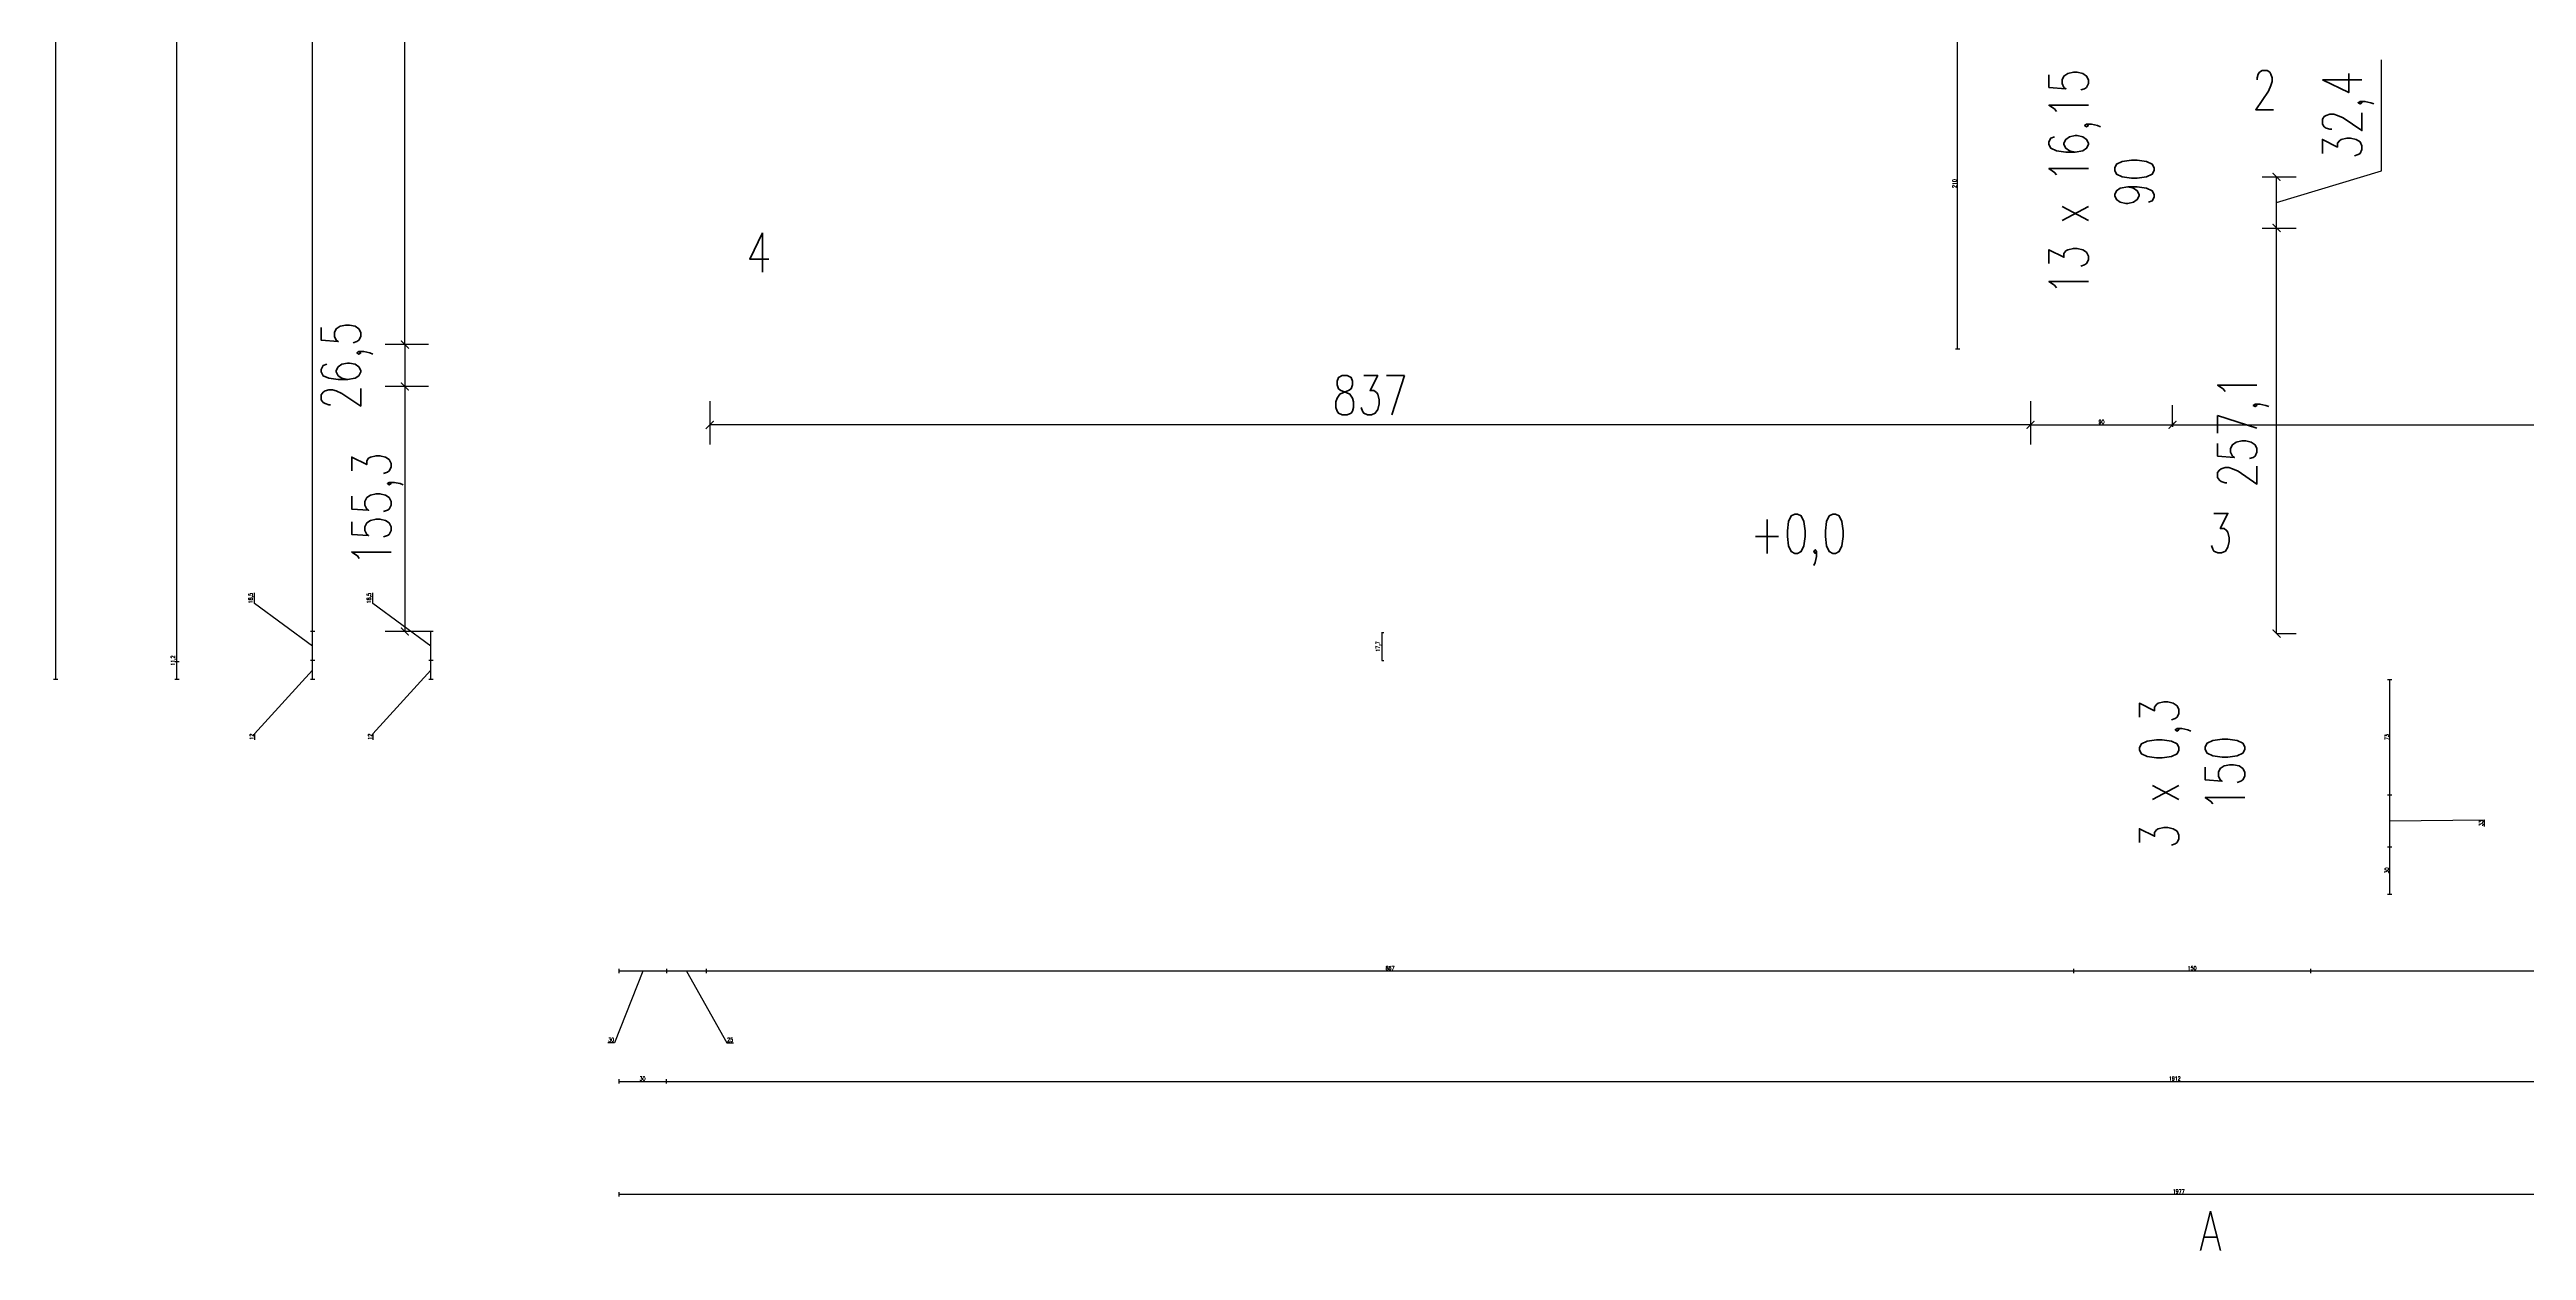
# Model space of a CAD drawing. Header units: millimetres. Extents: x -324080 to 120693, y -32448 to 53734.
# Drawn here: x -125264 to -123694, y -7366 to -6605 of the extents above; entities that cross this region are included whole.
import ezdxf

# ---------------------------------------------------------------- set-up
doc = ezdxf.new("R2010")
doc.units = ezdxf.units.MM
doc.layers.add('wymiary', color=253, linetype='Continuous', lineweight=5)
doc.styles.add('Opisowy', font='simplex.shx', dxfattribs={"width": 0.75, "height": 2.5})
doc.dimstyles.new('Opisowy', dxfattribs={"dimscale": 0, "dimtxt": 2.5, "dimasz": 0.5, "dimexe": 1.25, "dimexo": 0.625, "dimtad": 1, "dimdec": 1, "dimtxsty": 'Opisowy', "dimblk": 'ARCHTICK', "dimcen": 1, "dimadec": 0, "dimazin": 0, "dimtfac": 1, "dimtdec": 1, "dimtmove": 0, "dimatfit": 3, "dimfxl": 1.5, "dimfxlon": 1, "dimarcsym": 0})

# ---------------------------------------------------------------- blocks, each defined once
blk = doc.blocks.new('_ArchTick')
at = {"color": 0, "linetype": 'ByBlock', "const_width": 0.15}
blk.add_lwpolyline([(-0.5, -0.5), (0.5, 0.5)], dxfattribs=at)
blk = doc.blocks.new('*D20')
at = {"layer": 'Defpoints', "color": 0, "transparency": 16777216}
for p in [(-122985.7, -6934.3), (-123830.7, -6951.8), (-123830.7, -7189.2)]:
    blk.add_point(p, dxfattribs=at)
at = {"layer": 'wymiary', "color": 0, "lineweight": -2, "transparency": 16777216}
for p, q in [((-123830.7, -7187.7), (-123830.7, -7190.4)), ((-122985.7, -7189.2), (-123830.7, -7189.2)), ((-122985.7, -7187.7), (-122985.7, -7190.4))]:
    blk.add_line(p, q, dxfattribs=at)
at = {"layer": 'wymiary', "color": 0, "lineweight": -2, "transparency": 16777216, "xscale": 0.5, "yscale": 0.5, "zscale": 0.5, "rotation": 180}
blk.add_blockref('_ArchTick', (-123830.7, -7189.2), dxfattribs=at)
at = {"layer": 'wymiary', "color": 0, "lineweight": -2, "transparency": 16777216, "xscale": 0.5, "yscale": 0.5, "zscale": 0.5}
blk.add_blockref('_ArchTick', (-122985.7, -7189.2), dxfattribs=at)
at = {"layer": 'wymiary', "color": 0, "lineweight": 5, "transparency": 16777216, "insert": (-123408.2, -7187.3), "char_height": 2.5, "attachment_point": 5, "style": 'Opisowy'}
blk.add_mtext('845', dxfattribs=at)
blk = doc.blocks.new('*D21')
at = {"layer": 'Defpoints', "color": 0, "transparency": 16777216}
for p in [(-123980.8, -6947.8), (-123830.7, -6951.8), (-123980.8, -7189.2)]:
    blk.add_point(p, dxfattribs=at)
at = {"layer": 'wymiary', "color": 0, "lineweight": -2, "transparency": 16777216}
for p, q in [((-123980.8, -7187.7), (-123980.8, -7190.4)), ((-123830.7, -7189.2), (-123980.8, -7189.2)), ((-123830.7, -7187.7), (-123830.7, -7190.4))]:
    blk.add_line(p, q, dxfattribs=at)
at = {"layer": 'wymiary', "color": 0, "lineweight": -2, "transparency": 16777216, "xscale": 0.5, "yscale": 0.5, "zscale": 0.5, "rotation": 180}
blk.add_blockref('_ArchTick', (-123980.8, -7189.2), dxfattribs=at)
at = {"layer": 'wymiary', "color": 0, "lineweight": -2, "transparency": 16777216, "xscale": 0.5, "yscale": 0.5, "zscale": 0.5}
blk.add_blockref('_ArchTick', (-123830.7, -7189.2), dxfattribs=at)
at = {"layer": 'wymiary', "color": 0, "lineweight": 5, "transparency": 16777216, "insert": (-123905.7, -7187.3), "char_height": 2.5, "attachment_point": 5, "style": 'Opisowy'}
blk.add_mtext('150', dxfattribs=at)
blk = doc.blocks.new('*D22')
at = {"layer": 'Defpoints', "color": 0, "transparency": 16777216}
for p in [(-124847.3, -6931.3), (-123980.8, -6947.8), (-124847.3, -7189.2)]:
    blk.add_point(p, dxfattribs=at)
at = {"layer": 'wymiary', "color": 0, "lineweight": -2, "transparency": 16777216}
for p, q in [((-124847.3, -7187.7), (-124847.3, -7190.4)), ((-123980.8, -7189.2), (-124847.3, -7189.2)), ((-123980.8, -7187.7), (-123980.8, -7190.4))]:
    blk.add_line(p, q, dxfattribs=at)
at = {"layer": 'wymiary', "color": 0, "lineweight": -2, "transparency": 16777216, "xscale": 0.5, "yscale": 0.5, "zscale": 0.5, "rotation": 180}
blk.add_blockref('_ArchTick', (-124847.3, -7189.2), dxfattribs=at)
at = {"layer": 'wymiary', "color": 0, "lineweight": -2, "transparency": 16777216, "xscale": 0.5, "yscale": 0.5, "zscale": 0.5}
blk.add_blockref('_ArchTick', (-123980.8, -7189.2), dxfattribs=at)
at = {"layer": 'wymiary', "color": 0, "lineweight": 5, "transparency": 16777216, "insert": (-124414, -7187.3), "char_height": 2.5, "attachment_point": 5, "style": 'Opisowy'}
blk.add_mtext('867', dxfattribs=at)
blk = doc.blocks.new('*D23')
at = {"layer": 'Defpoints', "color": 0, "transparency": 16777216}
for p in [(-124847.3, -6931.3), (-124872.5, -6949.8), (-124872.5, -7189.2)]:
    blk.add_point(p, dxfattribs=at)
at = {"layer": 'wymiary', "color": 0, "lineweight": -2, "transparency": 16777216}
for p, q in [((-124872.5, -7187.7), (-124872.5, -7190.4)), ((-124847.3, -7189.2), (-124872.5, -7189.2)), ((-124859.9, -7189.2), (-124834.3, -7234.6)), ((-124847.3, -7187.7), (-124847.3, -7190.4)), ((-124834.3, -7234.6), (-124830, -7234.6))]:
    blk.add_line(p, q, dxfattribs=at)
at = {"layer": 'wymiary', "color": 0, "lineweight": -2, "transparency": 16777216, "xscale": 0.5, "yscale": 0.5, "zscale": 0.5, "rotation": 180}
blk.add_blockref('_ArchTick', (-124872.5, -7189.2), dxfattribs=at)
at = {"layer": 'wymiary', "color": 0, "lineweight": -2, "transparency": 16777216, "xscale": 0.5, "yscale": 0.5, "zscale": 0.5}
blk.add_blockref('_ArchTick', (-124847.3, -7189.2), dxfattribs=at)
at = {"layer": 'wymiary', "color": 0, "lineweight": 5, "transparency": 16777216, "insert": (-124832.2, -7232.7), "char_height": 2.5, "attachment_point": 5, "style": 'Opisowy'}
blk.add_mtext('25', dxfattribs=at)
blk = doc.blocks.new('*D24')
at = {"layer": 'Defpoints', "color": 0, "transparency": 16777216}
for p in [(-124872.5, -6949.8), (-124902.7, -6961.8), (-124902.7, -7189.2)]:
    blk.add_point(p, dxfattribs=at)
at = {"layer": 'wymiary', "color": 0, "lineweight": -2, "transparency": 16777216}
for p, q in [((-124887.6, -7189.2), (-124905.5, -7234.6)), ((-124902.7, -7187.7), (-124902.7, -7190.4)), ((-124872.5, -7189.2), (-124902.7, -7189.2)), ((-124872.5, -7187.7), (-124872.5, -7190.4)), ((-124905.5, -7234.6), (-124909.8, -7234.6))]:
    blk.add_line(p, q, dxfattribs=at)
at = {"layer": 'wymiary', "color": 0, "lineweight": -2, "transparency": 16777216, "xscale": 0.5, "yscale": 0.5, "zscale": 0.5, "rotation": 180}
blk.add_blockref('_ArchTick', (-124902.7, -7189.2), dxfattribs=at)
at = {"layer": 'wymiary', "color": 0, "lineweight": -2, "transparency": 16777216, "xscale": 0.5, "yscale": 0.5, "zscale": 0.5}
blk.add_blockref('_ArchTick', (-124872.5, -7189.2), dxfattribs=at)
at = {"layer": 'wymiary', "color": 0, "lineweight": 5, "transparency": 16777216, "insert": (-124907.6, -7232.7), "char_height": 2.5, "attachment_point": 5, "style": 'Opisowy'}
blk.add_mtext('30', dxfattribs=at)
blk = doc.blocks.new('*D25')
at = {"layer": 'Defpoints', "color": 0, "transparency": 16777216}
for p in [(-124872.7, -6920.5), (-124902.7, -6932.5), (-124872.7, -7259.2)]:
    blk.add_point(p, dxfattribs=at)
at = {"layer": 'wymiary', "color": 0, "lineweight": -2, "transparency": 16777216}
for p, q in [((-124902.7, -7257.7), (-124902.7, -7260.4)), ((-124902.7, -7259.2), (-124872.7, -7259.2)), ((-124872.7, -7257.7), (-124872.7, -7260.4))]:
    blk.add_line(p, q, dxfattribs=at)
at = {"layer": 'wymiary', "color": 0, "lineweight": -2, "transparency": 16777216, "xscale": 0.5, "yscale": 0.5, "zscale": 0.5, "rotation": 180}
blk.add_blockref('_ArchTick', (-124902.7, -7259.2), dxfattribs=at)
at = {"layer": 'wymiary', "color": 0, "lineweight": -2, "transparency": 16777216, "xscale": 0.5, "yscale": 0.5, "zscale": 0.5}
blk.add_blockref('_ArchTick', (-124872.7, -7259.2), dxfattribs=at)
at = {"layer": 'wymiary', "color": 0, "lineweight": 5, "transparency": 16777216, "insert": (-124887.7, -7257.3), "char_height": 2.5, "attachment_point": 5, "style": 'Opisowy'}
blk.add_mtext('30', dxfattribs=at)
blk = doc.blocks.new('*D26')
at = {"layer": 'Defpoints', "color": 0, "transparency": 16777216}
for p in [(-124872.7, -6920.5), (-122960.7, -6923.5), (-122960.7, -7259.2)]:
    blk.add_point(p, dxfattribs=at)
at = {"layer": 'wymiary', "color": 0, "lineweight": -2, "transparency": 16777216}
for p, q in [((-124872.7, -7257.7), (-124872.7, -7260.4)), ((-124872.7, -7259.2), (-122960.7, -7259.2)), ((-122960.7, -7257.7), (-122960.7, -7260.4))]:
    blk.add_line(p, q, dxfattribs=at)
at = {"layer": 'wymiary', "color": 0, "lineweight": -2, "transparency": 16777216, "xscale": 0.5, "yscale": 0.5, "zscale": 0.5, "rotation": 180}
blk.add_blockref('_ArchTick', (-124872.7, -7259.2), dxfattribs=at)
at = {"layer": 'wymiary', "color": 0, "lineweight": -2, "transparency": 16777216, "xscale": 0.5, "yscale": 0.5, "zscale": 0.5}
blk.add_blockref('_ArchTick', (-122960.7, -7259.2), dxfattribs=at)
at = {"layer": 'wymiary', "color": 0, "lineweight": 5, "transparency": 16777216, "insert": (-123916.7, -7257.3), "char_height": 2.5, "attachment_point": 5, "style": 'Opisowy'}
blk.add_mtext('1912', dxfattribs=at)
blk = doc.blocks.new('*D28')
at = {"layer": 'Defpoints', "color": 0, "transparency": 16777216}
for p in [(-124902.7, -6954.3), (-122925.7, -6954.3), (-124902.7, -7330.7)]:
    blk.add_point(p, dxfattribs=at)
at = {"layer": 'wymiary', "color": 0, "lineweight": -2, "transparency": 16777216}
for p, q in [((-124902.7, -7329.2), (-124902.7, -7332)), ((-122925.7, -7329.2), (-122925.7, -7332)), ((-122925.7, -7330.7), (-124902.7, -7330.7))]:
    blk.add_line(p, q, dxfattribs=at)
at = {"layer": 'wymiary', "color": 0, "lineweight": -2, "transparency": 16777216, "xscale": 0.5, "yscale": 0.5, "zscale": 0.5, "rotation": 180}
blk.add_blockref('_ArchTick', (-124902.7, -7330.7), dxfattribs=at)
at = {"layer": 'wymiary', "color": 0, "lineweight": -2, "transparency": 16777216, "xscale": 0.5, "yscale": 0.5, "zscale": 0.5}
blk.add_blockref('_ArchTick', (-122925.7, -7330.7), dxfattribs=at)
at = {"layer": 'wymiary', "color": 0, "lineweight": 5, "transparency": 16777216, "insert": (-123914.2, -7328.8), "char_height": 2.5, "attachment_point": 5, "style": 'Opisowy'}
blk.add_mtext('1977', dxfattribs=at)
blk = doc.blocks.new('*D29')
at = {"layer": 'Defpoints', "color": 0, "transparency": 16777216}
for p in [(-125096.8, -6992.4), (-124877.5, -6992.4), (-124907.7, -7004.4)]:
    blk.add_point(p, dxfattribs=at)
at = {"layer": 'wymiary', "color": 0, "lineweight": -2, "transparency": 16777216}
for p, q in [((-125096.8, -6998.4), (-125133.6, -7038.7)), ((-125095.3, -6992.4), (-125098.1, -6992.4)), ((-125096.8, -7004.4), (-125096.8, -6992.4)), ((-125095.3, -7004.4), (-125098.1, -7004.4)), ((-125133.6, -7038.7), (-125133.6, -7042.6))]:
    blk.add_line(p, q, dxfattribs=at)
at = {"layer": 'wymiary', "color": 0, "lineweight": -2, "transparency": 16777216, "xscale": 0.5, "yscale": 0.5, "zscale": 0.5}
for p, rotation in [((-125096.8, -6992.4), 90), ((-125096.8, -7004.4), 270)]:
    blk.add_blockref('_ArchTick', p, dxfattribs=dict(at, rotation=rotation))
at = {"layer": 'wymiary', "color": 0, "lineweight": 5, "transparency": 16777216, "insert": (-125135.4, -7040.6), "char_height": 2.5, "attachment_point": 5, "rotation": 90, "style": 'Opisowy'}
blk.add_mtext('12', dxfattribs=at)
blk = doc.blocks.new('*D30')
at = {"layer": 'Defpoints', "color": 0, "transparency": 16777216}
for p in [(-125096.8, -6973.9), (-124852.3, -6973.9), (-124877.5, -6992.4)]:
    blk.add_point(p, dxfattribs=at)
at = {"layer": 'wymiary', "color": 0, "lineweight": -2, "transparency": 16777216}
for p, q in [((-125133.6, -6956.1), (-125133.6, -6949.5)), ((-125096.8, -6983.2), (-125133.6, -6956.1)), ((-125095.3, -6973.9), (-125098.1, -6973.9)), ((-125096.8, -6992.4), (-125096.8, -6973.9)), ((-125095.3, -6992.4), (-125098.1, -6992.4))]:
    blk.add_line(p, q, dxfattribs=at)
at = {"layer": 'wymiary', "color": 0, "lineweight": -2, "transparency": 16777216, "xscale": 0.5, "yscale": 0.5, "zscale": 0.5}
for p, rotation in [((-125096.8, -6973.9), 90), ((-125096.8, -6992.4), 270)]:
    blk.add_blockref('_ArchTick', p, dxfattribs=dict(at, rotation=rotation))
at = {"layer": 'wymiary', "color": 0, "lineweight": 5, "transparency": 16777216, "insert": (-125135.7, -6952.8), "char_height": 2.5, "attachment_point": 5, "rotation": 90, "style": 'Opisowy'}
blk.add_mtext('18,5', dxfattribs=at)
blk = doc.blocks.new('*D31')
at = {"layer": 'Defpoints', "color": 0, "transparency": 16777216}
for p in [(-125096.8, -6088), (-124911.4, -6088), (-124852.3, -6973.9)]:
    blk.add_point(p, dxfattribs=at)
at = {"layer": 'wymiary', "color": 0, "lineweight": -2, "transparency": 16777216}
for p, q in [((-125095.3, -6088), (-125098.1, -6088)), ((-125096.8, -6973.9), (-125096.8, -6088)), ((-125095.3, -6973.9), (-125098.1, -6973.9))]:
    blk.add_line(p, q, dxfattribs=at)
at = {"layer": 'wymiary', "color": 0, "lineweight": -2, "transparency": 16777216, "xscale": 0.5, "yscale": 0.5, "zscale": 0.5}
for p, rotation in [((-125096.8, -6088), 90), ((-125096.8, -6973.9), 270)]:
    blk.add_blockref('_ArchTick', p, dxfattribs=dict(at, rotation=rotation))
at = {"layer": 'wymiary', "color": 0, "lineweight": 5, "transparency": 16777216, "insert": (-125098.9, -6530.9), "char_height": 2.5, "attachment_point": 5, "rotation": 90, "style": 'Opisowy'}
blk.add_mtext('885,9', dxfattribs=at)
blk = doc.blocks.new('*D34')
at = {"layer": 'Defpoints', "color": 0, "transparency": 16777216}
for p in [(-125182.9, -6993.2), (-124884.6, -6993.2), (-124914.6, -7004.4)]:
    blk.add_point(p, dxfattribs=at)
at = {"layer": 'wymiary', "color": 0, "lineweight": -2, "transparency": 16777216}
for p, q in [((-125181.4, -6993.2), (-125184.1, -6993.2)), ((-125182.9, -7004.4), (-125182.9, -6993.2)), ((-125181.4, -7004.4), (-125184.1, -7004.4))]:
    blk.add_line(p, q, dxfattribs=at)
at = {"layer": 'wymiary', "color": 0, "lineweight": -2, "transparency": 16777216, "xscale": 0.5, "yscale": 0.5, "zscale": 0.5}
for p, rotation in [((-125182.9, -6993.2), 90), ((-125182.9, -7004.4), 270)]:
    blk.add_blockref('_ArchTick', p, dxfattribs=dict(at, rotation=rotation))
at = {"layer": 'wymiary', "color": 0, "lineweight": 5, "transparency": 16777216, "insert": (-125185, -6992.4), "char_height": 2.5, "attachment_point": 5, "rotation": 90, "style": 'Opisowy'}
blk.add_mtext('11,2', dxfattribs=at)
blk = doc.blocks.new('*D35')
at = {"layer": 'Defpoints', "color": 0, "transparency": 16777216}
for p in [(-125182.9, -6069), (-124944, -6069), (-124884.6, -6993.2)]:
    blk.add_point(p, dxfattribs=at)
at = {"layer": 'wymiary', "color": 0, "lineweight": -2, "transparency": 16777216}
for p, q in [((-125181.4, -6069), (-125184.1, -6069)), ((-125182.9, -6993.2), (-125182.9, -6069)), ((-125181.4, -6993.2), (-125184.1, -6993.2))]:
    blk.add_line(p, q, dxfattribs=at)
at = {"layer": 'wymiary', "color": 0, "lineweight": -2, "transparency": 16777216, "xscale": 0.5, "yscale": 0.5, "zscale": 0.5}
for p, rotation in [((-125182.9, -6069), 90), ((-125182.9, -6993.2), 270)]:
    blk.add_blockref('_ArchTick', p, dxfattribs=dict(at, rotation=rotation))
at = {"layer": 'wymiary', "color": 0, "lineweight": 5, "transparency": 16777216, "insert": (-125185, -6531.1), "char_height": 2.5, "attachment_point": 5, "rotation": 90, "style": 'Opisowy'}
blk.add_mtext('924,2', dxfattribs=at)
blk = doc.blocks.new('*D37')
at = {"layer": 'Defpoints', "color": 0, "transparency": 16777216}
for p in [(-124970.2, -6044.1), (-125259.8, -7004.4), (-124984.6, -7004.4)]:
    blk.add_point(p, dxfattribs=at)
at = {"layer": 'wymiary', "color": 0, "lineweight": -2, "transparency": 16777216}
for p, q in [((-125258.3, -6044.1), (-125261, -6044.1)), ((-125259.8, -6044.1), (-125259.8, -7004.4)), ((-125258.3, -7004.4), (-125261, -7004.4))]:
    blk.add_line(p, q, dxfattribs=at)
at = {"layer": 'wymiary', "color": 0, "lineweight": -2, "transparency": 16777216, "xscale": 0.5, "yscale": 0.5, "zscale": 0.5}
for p, rotation in [((-125259.8, -6044.1), 90), ((-125259.8, -7004.4), 270)]:
    blk.add_blockref('_ArchTick', p, dxfattribs=dict(at, rotation=rotation))
at = {"layer": 'wymiary', "color": 0, "lineweight": 5, "transparency": 16777216, "insert": (-125261.9, -6524.2), "char_height": 2.5, "attachment_point": 5, "rotation": 90, "style": 'Opisowy'}
blk.add_mtext('960,4', dxfattribs=at)
blk = doc.blocks.new('*D43')
at = {"layer": 'Defpoints', "color": 0, "transparency": 16777216}
for p in [(-124008.1, -6714.2), (-123918.1, -6795), (-123918.1, -6843)]:
    blk.add_point(p, dxfattribs=at)
at = {"layer": 'wymiary', "color": 0, "lineweight": -2, "transparency": 16777216}
for p, q in [((-124008.1, -6841.5), (-124008.1, -6844.2)), ((-124008.1, -6843), (-123918.1, -6843)), ((-123918.1, -6841.5), (-123918.1, -6844.2))]:
    blk.add_line(p, q, dxfattribs=at)
at = {"layer": 'wymiary', "color": 0, "lineweight": -2, "transparency": 16777216, "xscale": 0.5, "yscale": 0.5, "zscale": 0.5, "rotation": 180}
blk.add_blockref('_ArchTick', (-124008.1, -6843), dxfattribs=at)
at = {"layer": 'wymiary', "color": 0, "lineweight": -2, "transparency": 16777216, "xscale": 0.5, "yscale": 0.5, "zscale": 0.5}
blk.add_blockref('_ArchTick', (-123918.1, -6843), dxfattribs=at)
at = {"layer": 'wymiary', "color": 0, "lineweight": 5, "transparency": 16777216, "insert": (-123963.1, -6841.1), "char_height": 2.5, "attachment_point": 5, "style": 'Opisowy'}
blk.add_mtext('90', dxfattribs=at)
blk = doc.blocks.new('*D44')
at = {"layer": 'Defpoints', "color": 0, "transparency": 16777216}
for p in [(-124054.4, -6585), (-123963.1, -6585), (-123965.1, -6795)]:
    blk.add_point(p, dxfattribs=at)
at = {"layer": 'wymiary', "color": 0, "lineweight": -2, "transparency": 16777216}
for p, q in [((-124052.9, -6585), (-124055.7, -6585)), ((-124054.4, -6795), (-124054.4, -6585)), ((-124052.9, -6795), (-124055.7, -6795))]:
    blk.add_line(p, q, dxfattribs=at)
at = {"layer": 'wymiary', "color": 0, "lineweight": -2, "transparency": 16777216, "xscale": 0.5, "yscale": 0.5, "zscale": 0.5}
for p, rotation in [((-124054.4, -6585), 90), ((-124054.4, -6795), 270)]:
    blk.add_blockref('_ArchTick', p, dxfattribs=dict(at, rotation=rotation))
at = {"layer": 'wymiary', "color": 0, "lineweight": 5, "transparency": 16777216, "insert": (-124056.3, -6690), "char_height": 2.5, "attachment_point": 5, "rotation": 90, "style": 'Opisowy'}
blk.add_mtext('210', dxfattribs=at)
blk = doc.blocks.new('*D53')
at = {"layer": 'Defpoints', "color": 0, "transparency": 16777216}
for p in [(-124419.3, -6974.6), (-124419.2, -6992.3), (-124419.2, -6992.3)]:
    blk.add_point(p, dxfattribs=at)
at = {"layer": 'wymiary', "color": 0, "lineweight": -2, "transparency": 16777216}
for p, q in [((-124419.2, -6974.6), (-124417.9, -6974.6)), ((-124419.2, -6974.6), (-124419.2, -6992.3)), ((-124419.2, -6992.3), (-124417.9, -6992.3))]:
    blk.add_line(p, q, dxfattribs=at)
at = {"layer": 'wymiary', "color": 0, "lineweight": -2, "transparency": 16777216, "xscale": 0.5, "yscale": 0.5, "zscale": 0.5}
for p, rotation in [((-124419.2, -6974.6), 90), ((-124419.2, -6992.3), 270)]:
    blk.add_blockref('_ArchTick', p, dxfattribs=dict(at, rotation=rotation))
at = {"layer": 'wymiary', "color": 0, "lineweight": 5, "transparency": 16777216, "insert": (-124421.3, -6983.5), "char_height": 2.5, "attachment_point": 5, "rotation": 90, "style": 'Opisowy'}
blk.add_mtext('17,7', dxfattribs=at)
blk = doc.blocks.new('*D55')
at = {"layer": 'Defpoints', "color": 0, "transparency": 16777216}
for p in [(-123830.7, -7110.4), (-123780.4, -7110.4), (-123830.7, -7140.4)]:
    blk.add_point(p, dxfattribs=at)
at = {"layer": 'wymiary', "color": 0, "lineweight": -2, "transparency": 16777216}
for p, q in [((-123781.9, -7110.4), (-123779.2, -7110.4)), ((-123780.4, -7140.4), (-123780.4, -7110.4)), ((-123781.9, -7140.4), (-123779.2, -7140.4))]:
    blk.add_line(p, q, dxfattribs=at)
at = {"layer": 'wymiary', "color": 0, "lineweight": -2, "transparency": 16777216, "xscale": 0.5, "yscale": 0.5, "zscale": 0.5}
for p, rotation in [((-123780.4, -7110.4), 90), ((-123780.4, -7140.4), 270)]:
    blk.add_blockref('_ArchTick', p, dxfattribs=dict(at, rotation=rotation))
at = {"layer": 'wymiary', "color": 0, "lineweight": 5, "transparency": 16777216, "insert": (-123782.3, -7125.4), "char_height": 2.5, "attachment_point": 5, "rotation": 90, "style": 'Opisowy'}
blk.add_mtext('30', dxfattribs=at)
blk = doc.blocks.new('*D56')
at = {"layer": 'Defpoints', "color": 0, "transparency": 16777216}
for p in [(-123830.7, -7077.4), (-123780.4, -7077.4), (-123830.7, -7110.4)]:
    blk.add_point(p, dxfattribs=at)
at = {"layer": 'wymiary', "color": 0, "lineweight": -2, "transparency": 16777216}
for p, q in [((-123781.9, -7077.4), (-123779.2, -7077.4)), ((-123780.4, -7110.4), (-123780.4, -7077.4)), ((-123780.4, -7093.9), (-123720.7, -7093.3)), ((-123720.7, -7093.3), (-123720.7, -7097.6)), ((-123781.9, -7110.4), (-123779.2, -7110.4))]:
    blk.add_line(p, q, dxfattribs=at)
at = {"layer": 'wymiary', "color": 0, "lineweight": -2, "transparency": 16777216, "xscale": 0.5, "yscale": 0.5, "zscale": 0.5}
for p, rotation in [((-123780.4, -7077.4), 90), ((-123780.4, -7110.4), 270)]:
    blk.add_blockref('_ArchTick', p, dxfattribs=dict(at, rotation=rotation))
at = {"layer": 'wymiary', "color": 0, "lineweight": 5, "transparency": 16777216, "insert": (-123722.6, -7095.4), "char_height": 2.5, "attachment_point": 5, "rotation": 90, "style": 'Opisowy'}
blk.add_mtext('33', dxfattribs=at)
blk = doc.blocks.new('*D57')
at = {"layer": 'Defpoints', "color": 0, "transparency": 16777216}
for p in [(-123830.7, -7004.4), (-123780.4, -7004.4), (-123830.7, -7077.4)]:
    blk.add_point(p, dxfattribs=at)
at = {"layer": 'wymiary', "color": 0, "lineweight": -2, "transparency": 16777216}
for p, q in [((-123781.9, -7004.4), (-123779.2, -7004.4)), ((-123780.4, -7077.4), (-123780.4, -7004.4)), ((-123781.9, -7077.4), (-123779.2, -7077.4))]:
    blk.add_line(p, q, dxfattribs=at)
at = {"layer": 'wymiary', "color": 0, "lineweight": -2, "transparency": 16777216, "xscale": 0.5, "yscale": 0.5, "zscale": 0.5}
for p, rotation in [((-123780.4, -7004.4), 90), ((-123780.4, -7077.4), 270)]:
    blk.add_blockref('_ArchTick', p, dxfattribs=dict(at, rotation=rotation))
at = {"layer": 'wymiary', "color": 0, "lineweight": 5, "transparency": 16777216, "insert": (-123782.3, -7040.9), "char_height": 2.5, "attachment_point": 5, "rotation": 90, "style": 'Opisowy'}
blk.add_mtext('73', dxfattribs=at)
blk = doc.blocks.new('*D63')
at = {"layer": 'Defpoints', "color": 0, "transparency": 16777216}
for p in [(-124845.1, -6795), (-124008.1, -6795), (-124845.1, -6843)]:
    blk.add_point(p, dxfattribs=at)
at = {"layer": 'wymiary', "color": 0, "lineweight": -2, "transparency": 16777216}
for p, q in [((-124845.1, -6828), (-124845.1, -6855.5)), ((-124008.1, -6828), (-124008.1, -6855.5)), ((-124008.1, -6843), (-124845.1, -6843))]:
    blk.add_line(p, q, dxfattribs=at)
at = {"layer": 'wymiary', "color": 0, "lineweight": -2, "transparency": 16777216, "xscale": 5, "yscale": 5, "zscale": 5, "rotation": 180}
blk.add_blockref('_ArchTick', (-124845.1, -6843), dxfattribs=at)
at = {"layer": 'wymiary', "color": 0, "lineweight": -2, "transparency": 16777216, "xscale": 5, "yscale": 5, "zscale": 5}
blk.add_blockref('_ArchTick', (-124008.1, -6843), dxfattribs=at)
at = {"layer": 'wymiary', "color": 0, "lineweight": 5, "transparency": 16777216, "insert": (-124426.6, -6824.2), "char_height": 25, "attachment_point": 5, "style": 'Opisowy'}
blk.add_mtext('837', dxfattribs=at)
blk = doc.blocks.new('*D281')
at = {"layer": 'Defpoints', "color": 0, "transparency": 16777216}
for p in [(-125021.8, -6992.4), (-124802.5, -6992.4), (-124832.7, -7004.4)]:
    blk.add_point(p, dxfattribs=at)
at = {"layer": 'wymiary', "color": 0, "lineweight": -2, "transparency": 16777216}
for p, q in [((-125021.8, -6998.4), (-125058.6, -7038.7)), ((-125020.3, -6992.4), (-125023.1, -6992.4)), ((-125021.8, -7004.4), (-125021.8, -6992.4)), ((-125020.3, -7004.4), (-125023.1, -7004.4)), ((-125058.6, -7038.7), (-125058.6, -7042.6))]:
    blk.add_line(p, q, dxfattribs=at)
at = {"layer": 'wymiary', "color": 0, "lineweight": -2, "transparency": 16777216, "xscale": 0.5, "yscale": 0.5, "zscale": 0.5}
for p, rotation in [((-125021.8, -6992.4), 90), ((-125021.8, -7004.4), 270)]:
    blk.add_blockref('_ArchTick', p, dxfattribs=dict(at, rotation=rotation))
at = {"layer": 'wymiary', "color": 0, "lineweight": 5, "transparency": 16777216, "insert": (-125060.4, -7040.6), "char_height": 2.5, "attachment_point": 5, "rotation": 90, "style": 'Opisowy'}
blk.add_mtext('12', dxfattribs=at)
blk = doc.blocks.new('*D282')
at = {"layer": 'Defpoints', "color": 0, "transparency": 16777216}
for p in [(-125021.8, -6973.9), (-124777.3, -6973.9), (-124802.5, -6992.4)]:
    blk.add_point(p, dxfattribs=at)
at = {"layer": 'wymiary', "color": 0, "lineweight": -2, "transparency": 16777216}
for p, q in [((-125058.6, -6956.1), (-125058.6, -6949.5)), ((-125021.8, -6983.2), (-125058.6, -6956.1)), ((-125020.3, -6973.9), (-125023.1, -6973.9)), ((-125021.8, -6992.4), (-125021.8, -6973.9)), ((-125020.3, -6992.4), (-125023.1, -6992.4))]:
    blk.add_line(p, q, dxfattribs=at)
at = {"layer": 'wymiary', "color": 0, "lineweight": -2, "transparency": 16777216, "xscale": 0.5, "yscale": 0.5, "zscale": 0.5}
for p, rotation in [((-125021.8, -6973.9), 90), ((-125021.8, -6992.4), 270)]:
    blk.add_blockref('_ArchTick', p, dxfattribs=dict(at, rotation=rotation))
at = {"layer": 'wymiary', "color": 0, "lineweight": 5, "transparency": 16777216, "insert": (-125060.7, -6952.8), "char_height": 2.5, "attachment_point": 5, "rotation": 90, "style": 'Opisowy'}
blk.add_mtext('18,5', dxfattribs=at)
blk = doc.blocks.new('*D283')
at = {"layer": 'Defpoints', "color": 0, "transparency": 16777216}
for p in [(-125038.3, -6262.3), (-124851.3, -6262.3), (-124870.4, -6792.1)]:
    blk.add_point(p, dxfattribs=at)
at = {"layer": 'wymiary', "color": 0, "lineweight": -2, "transparency": 16777216}
for p, q in [((-125023.3, -6262.3), (-125050.8, -6262.3)), ((-125038.3, -6792.1), (-125038.3, -6262.3)), ((-125023.3, -6792.1), (-125050.8, -6792.1))]:
    blk.add_line(p, q, dxfattribs=at)
at = {"layer": 'wymiary', "color": 0, "lineweight": -2, "transparency": 16777216, "xscale": 5, "yscale": 5, "zscale": 5}
for p, rotation in [((-125038.3, -6262.3), 90), ((-125038.3, -6792.1), 270)]:
    blk.add_blockref('_ArchTick', p, dxfattribs=dict(at, rotation=rotation))
at = {"layer": 'wymiary', "color": 0, "transparency": 16777216, "insert": (-125059.4, -6527.2), "char_height": 25, "attachment_point": 5, "rotation": 90, "style": 'Opisowy'}
blk.add_mtext('529,8', dxfattribs=at)
blk = doc.blocks.new('*D550')
at = {"layer": 'Defpoints', "color": 0, "transparency": 16777216}
for p in [(-124870.4, -6792.1), (-125038.3, -6818.6), (-124870.7, -6818.6)]:
    blk.add_point(p, dxfattribs=at)
at = {"layer": 'wymiary', "color": 0, "lineweight": -2, "transparency": 16777216}
for p, q in [((-125023.3, -6792.1), (-125050.8, -6792.1)), ((-125038.3, -6792.1), (-125038.3, -6818.6)), ((-125023.3, -6818.6), (-125050.8, -6818.6))]:
    blk.add_line(p, q, dxfattribs=at)
at = {"layer": 'wymiary', "color": 0, "lineweight": -2, "transparency": 16777216, "xscale": 5, "yscale": 5, "zscale": 5}
for p, rotation in [((-125038.3, -6792.1), 90), ((-125038.3, -6818.6), 270)]:
    blk.add_blockref('_ArchTick', p, dxfattribs=dict(at, rotation=rotation))
at = {"layer": 'wymiary', "color": 0, "transparency": 16777216, "insert": (-125075, -6805.4), "char_height": 25, "attachment_point": 5, "rotation": 90, "style": 'Opisowy'}
blk.add_mtext('26,5', dxfattribs=at)
blk = doc.blocks.new('*D551')
at = {"layer": 'Defpoints', "color": 0, "transparency": 16777216}
for p in [(-124870.7, -6818.6), (-125038.3, -6973.9), (-124847.3, -6973.9)]:
    blk.add_point(p, dxfattribs=at)
at = {"layer": 'wymiary', "color": 0, "lineweight": -2, "transparency": 16777216}
for p, q in [((-125023.3, -6818.6), (-125050.8, -6818.6)), ((-125038.3, -6818.6), (-125038.3, -6973.9)), ((-125023.3, -6973.9), (-125050.8, -6973.9))]:
    blk.add_line(p, q, dxfattribs=at)
at = {"layer": 'wymiary', "color": 0, "lineweight": -2, "transparency": 16777216, "xscale": 5, "yscale": 5, "zscale": 5}
for p, rotation in [((-125038.3, -6818.6), 90), ((-125038.3, -6973.9), 270)]:
    blk.add_blockref('_ArchTick', p, dxfattribs=dict(at, rotation=rotation))
at = {"layer": 'wymiary', "color": 0, "transparency": 16777216, "insert": (-125055.7, -6896.3), "char_height": 25, "attachment_point": 5, "rotation": 90, "style": 'Opisowy'}
blk.add_mtext('155,3', dxfattribs=at)
blk = doc.blocks.new('*D626')
at = {"layer": 'Defpoints', "color": 0, "transparency": 16777216}
for p in [(-123918.1, -6843), (-122982.3, -6842.4), (-122982.3, -6843)]:
    blk.add_point(p, dxfattribs=at)
at = {"layer": 'wymiary', "color": 0, "lineweight": -2, "transparency": 16777216}
for p, q in [((-123918.1, -6843), (-123918.1, -6830.5)), ((-123918.1, -6843), (-122982.3, -6843)), ((-122982.3, -6843), (-122982.3, -6855.5))]:
    blk.add_line(p, q, dxfattribs=at)
at = {"layer": 'wymiary', "color": 0, "lineweight": -2, "transparency": 16777216, "xscale": 5, "yscale": 5, "zscale": 5, "rotation": 180}
blk.add_blockref('_ArchTick', (-123918.1, -6843), dxfattribs=at)
at = {"layer": 'wymiary', "color": 0, "lineweight": -2, "transparency": 16777216, "xscale": 5, "yscale": 5, "zscale": 5}
blk.add_blockref('_ArchTick', (-122982.3, -6843), dxfattribs=at)
at = {"layer": 'wymiary', "color": 0, "transparency": 16777216, "insert": (-123450.2, -6821.8), "char_height": 25, "attachment_point": 5, "style": 'Opisowy'}
blk.add_mtext('935,8', dxfattribs=at)
blk = doc.blocks.new('*D640')
at = {"layer": 'Defpoints', "color": 0, "transparency": 16777216}
for p in [(-123867.6, -6718.2), (-123852.2, -6718.2), (-123853.3, -6975.3)]:
    blk.add_point(p, dxfattribs=at)
at = {"layer": 'wymiary', "color": 0, "lineweight": -2, "transparency": 16777216}
for p, q in [((-123861.4, -6718.2), (-123839.7, -6718.2)), ((-123852.2, -6975.3), (-123852.2, -6718.2)), ((-123852.2, -6975.3), (-123839.7, -6975.3))]:
    blk.add_line(p, q, dxfattribs=at)
at = {"layer": 'wymiary', "color": 0, "lineweight": -2, "transparency": 16777216, "xscale": 5, "yscale": 5, "zscale": 5}
for p, rotation in [((-123852.2, -6718.2), 90), ((-123852.2, -6975.3), 270)]:
    blk.add_blockref('_ArchTick', p, dxfattribs=dict(at, rotation=rotation))
at = {"layer": 'wymiary', "color": 0, "transparency": 16777216, "insert": (-123873.3, -6846.7), "char_height": 25, "attachment_point": 5, "rotation": 90, "style": 'Opisowy'}
blk.add_mtext('257,1', dxfattribs=at)
blk = doc.blocks.new('*D641')
at = {"layer": 'Defpoints', "color": 0, "transparency": 16777216}
for p in [(-123867.6, -6685.8), (-123852.2, -6685.8), (-123867.6, -6718.2)]:
    blk.add_point(p, dxfattribs=at)
at = {"layer": 'wymiary', "color": 0, "lineweight": -2, "transparency": 16777216}
for p, q in [((-123785.7, -6682), (-123785.7, -6611.5)), ((-123861.4, -6685.8), (-123839.7, -6685.8)), ((-123852.2, -6702), (-123785.7, -6682)), ((-123852.2, -6718.2), (-123852.2, -6685.8)), ((-123861.4, -6718.2), (-123839.7, -6718.2))]:
    blk.add_line(p, q, dxfattribs=at)
at = {"layer": 'wymiary', "color": 0, "lineweight": -2, "transparency": 16777216, "xscale": 5, "yscale": 5, "zscale": 5}
for p, rotation in [((-123852.2, -6685.8), 90), ((-123852.2, -6718.2), 270)]:
    blk.add_blockref('_ArchTick', p, dxfattribs=dict(at, rotation=rotation))
at = {"layer": 'wymiary', "color": 0, "transparency": 16777216, "insert": (-123806.8, -6646.8), "char_height": 25, "attachment_point": 5, "rotation": 90, "style": 'Opisowy'}
blk.add_mtext('32,4', dxfattribs=at)

msp = doc.modelspace()

# ---------------------------------------------------------------- texts
at = {"lineweight": 20, "char_height": 25, "attachment_point": 1, "style": 'Opisowy'}
for s, insert, width in [('\\pi8.10743;2', (-123875.88, -6618.27), 28.7149), ('\\pi11.38397;4', (-124833.51, -6721.23), 36.1608), ('\\pi8.10743;3', (-123903.98, -6899.12), 28.7149)]:
    msp.add_mtext(s, dxfattribs=dict(at, insert=insert, width=width))
at = {"lineweight": 30, "insert": (-124182.29, -6899.47), "char_height": 25, "width": 56.0344, "attachment_point": 1, "style": 'Opisowy'}
msp.add_mtext('\\pi-3.23281;+0,0', dxfattribs=at)
at = {"lineweight": 30, "insert": (-123901.28, -7341.25), "char_height": 25, "attachment_point": 1, "style": 'Opisowy'}
msp.add_mtext_dynamic_manual_height_columns('A', width=83.5157, gutter_width=125, heights=[0], dxfattribs=at)
at = {"layer": 'wymiary', "char_height": 25, "width": 224.1275, "attachment_point": 5, "rotation": 90, "style": 'Opisowy'}
for s, insert in [('13 x 16,15\\P90', (-123963.1, -6688.96)), ('3 x 0,3\\P150', (-123905.71, -7063.98))]:
    msp.add_mtext(s, dxfattribs=dict(at, insert=insert))

# ---------------------------------------------------------------- dimensions: what is measured, and where the dimension line sits
at = {"layer": 'wymiary', "lineweight": 5}
for base, p1, p2, picture, middle in [((-125259.75, -7004.41), (-124970.19, -6044.05), (-124984.56, -7004.41), '*D37', (-125261.87, -6524.23)), ((-125182.89, -6069.05), (-124884.58, -6993.22), (-124943.98, -6069.05), '*D35', (-125185.01, -6531.13)), ((-125096.81, -6087.98), (-124852.29, -6973.91), (-124911.41, -6087.98), '*D31', (-125098.92, -6530.95)), ((-124054.43, -6584.96), (-123965.1, -6794.96), (-123963.1, -6584.96), '*D44', (-124056.3, -6689.96)), ((-124419.19, -6992.32), (-124419.3, -6974.6), (-124419.22, -6992.32), '*D53', (-124421.3, -6983.46)), ((-123780.45, -7004.41), (-123830.66, -7077.41), (-123830.66, -7004.41), '*D57', (-123782.32, -7040.91)), ((-123780.45, -7110.41), (-123830.66, -7140.41), (-123830.66, -7110.41), '*D55', (-123782.32, -7125.41))]:
    dim = msp.add_linear_dim(base=base, p1=p1, p2=p2, angle=90, dimstyle='Opisowy', dxfattribs=at)
    dim.commit()
    dim.dimension.update_dxf_attribs({"geometry": picture, "text_midpoint": middle})
at = {"layer": 'wymiary'}
for base, p1, p2, picture, middle in [((-125038.28, -6262.32), (-124870.36, -6792.14), (-124851.26, -6262.32), '*D283', (-125059.41, -6527.23)), ((-123852.2, -6685.78), (-123867.61, -6718.21), (-123867.61, -6685.78), '*D641', (-123806.81, -6675.79)), ((-123852.2, -6718.21), (-123853.3, -6975.28), (-123867.61, -6718.21), '*D640', (-123873.33, -6846.74)), ((-125038.28, -6818.64), (-124870.36, -6792.14), (-124870.67, -6818.64), '*D550', (-125075.04, -6805.39))]:
    dim = msp.add_linear_dim(base=base, p1=p1, p2=p2, angle=90, dimstyle='Opisowy', dxfattribs=at)
    dim.commit()
    dim.dimension.update_dxf_attribs({"geometry": picture, "text_midpoint": middle})
at = {"layer": 'wymiary', "lineweight": 5}
for base, p1, p2, picture, middle in [((-123918.1, -6842.97), (-124008.1, -6714.21), (-123918.1, -6794.96), '*D43', (-123963.1, -6841.09)), ((-124845.1, -6842.97), (-124008.1, -6794.96), (-124845.1, -6794.96), '*D63', (-124426.6, -6824.22)), ((-124872.66, -7259.19), (-124902.66, -6932.5), (-124872.66, -6920.5), '*D25', (-124887.66, -7257.32)), ((-122960.66, -7259.19), (-124872.66, -6920.5), (-122960.66, -6923.5), '*D26', (-123916.66, -7257.32)), ((-123830.66, -7189.19), (-122985.66, -6934.26), (-123830.66, -6951.8), '*D20', (-123408.16, -7187.32)), ((-124902.66, -7330.71), (-122925.66, -6954.26), (-124902.66, -6954.26), '*D28', (-123914.16, -7328.84))]:
    dim = msp.add_linear_dim(base=base, p1=p1, p2=p2, dimstyle='Opisowy', dxfattribs=at)
    dim.commit()
    dim.dimension.update_dxf_attribs({"geometry": picture, "text_midpoint": middle})
at = {"layer": 'wymiary'}
dim = msp.add_linear_dim(base=(-122982.29, -6842.97), p1=(-123918.1, -6842.97), p2=(-122982.29, -6842.36), dimstyle='Opisowy', dxfattribs=at)
dim.commit()
dim.dimension.update_dxf_attribs({"geometry": '*D626', "text_midpoint": (-123450.19, -6821.83)})
dim = msp.add_linear_dim(base=(-125038.28, -6973.91), p1=(-124870.67, -6818.64), p2=(-124847.29, -6973.91), angle=90, dimstyle='Opisowy', dxfattribs=at)
dim.commit()
dim.dimension.update_dxf_attribs({"geometry": '*D551', "text_midpoint": (-125034.53, -6896.28), "dimtype": 160})
at = {"layer": 'wymiary', "lineweight": 5}
for base, p1, p2, text, picture, middle in [((-124872.52, -7189.19), (-124847.29, -6931.3), (-124872.52, -6949.8), '25', '*D23', (-124833.7, -7234.58)), ((-124902.66, -7189.19), (-124872.52, -6949.8), (-124902.66, -6961.8), '30', '*D24', (-124906.13, -7234.58))]:
    dim = msp.add_linear_dim(base=base, p1=p1, p2=p2, text=text, dimstyle='Opisowy', dxfattribs=at)
    dim.commit()
    dim.dimension.update_dxf_attribs({"geometry": picture, "text_midpoint": middle, "dimtype": 160})
for base, p1, p2, text, picture, middle in [((-124847.29, -7189.19), (-123980.77, -6947.8), (-124847.29, -6931.3), '867', '*D22', (-124414.03, -7187.32)), ((-123980.77, -7189.19), (-123830.66, -6951.8), (-123980.77, -6947.8), '150', '*D21', (-123905.71, -7187.32))]:
    dim = msp.add_linear_dim(base=base, p1=p1, p2=p2, text=text, dimstyle='Opisowy', dxfattribs=at)
    dim.commit()
    dim.dimension.update_dxf_attribs({"geometry": picture, "text_midpoint": middle})
for base, p1, p2, picture, middle in [((-125096.81, -6973.91), (-124877.52, -6992.41), (-124852.29, -6973.91), '*D30', (-125133.56, -6955.52)), ((-125021.81, -6973.91), (-124802.52, -6992.41), (-124777.29, -6973.91), '*D282', (-125058.56, -6955.52)), ((-125182.89, -6993.22), (-124914.56, -7004.41), (-124884.58, -6993.22), '*D34', (-125182.89, -6992.41)), ((-125096.81, -6992.41), (-124907.66, -7004.41), (-124877.52, -6992.41), '*D29', (-125133.56, -7039.31)), ((-125021.81, -6992.41), (-124832.66, -7004.41), (-124802.52, -6992.41), '*D281', (-125058.56, -7039.31)), ((-123780.45, -7077.41), (-123830.66, -7110.41), (-123830.66, -7077.41), '*D56', (-123720.73, -7093.91))]:
    dim = msp.add_linear_dim(base=base, p1=p1, p2=p2, angle=90, dimstyle='Opisowy', dxfattribs=at)
    dim.commit()
    dim.dimension.update_dxf_attribs({"geometry": picture, "text_midpoint": middle, "dimtype": 160})

doc.saveas('drawing.dxf')
